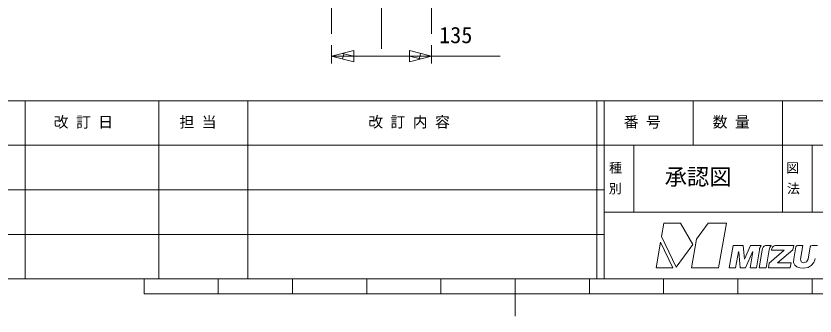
# Model space of a CAD drawing. Units: millimetres on the paper. Extents: x -203 to 203, y -143 to 143.
# Drawn here: x -67.2 to 40.4, y -143 to -102.6 of the extents above; entities that cross this region are included whole.
import ezdxf
from ezdxf.enums import TextEntityAlignment as Align

# ---------------------------------------------------------------- set-up
doc = ezdxf.new("R2010")
doc.units = ezdxf.units.MM
for name, color, linetype, lineweight in [('0-1_DIMENSION_LINES$02_DIMENSI', 1, 'Continuous', 20), ('0-6_DIMENSION_LINES$01_CENTER_', 7, 'Continuous', 20), ('0-7_WAKU_INVISIBLE', 7, 'Continuous', 18), ('0-8_図面_FORMAT$01_WAKU$OUT_LINE', 6, 'Continuous', 18), ('0-9_図面_FORMAT$03_TEXT', 7, 'Continuous', 18), ('0-A_図面_FORMAT$01_WAKU$SUB_LINE', 7, 'Continuous', 18), ('0-B_図面_FORMAT$02_LOGO$01_MZ_LO', 7, 'Continuous', 18)]:
    doc.layers.add(name, color=color, linetype=linetype, lineweight=lineweight)
doc.styles.add('ＭＳ ゴシック', font='')
doc.styles.get('ＭＳ ゴシック').set_extended_font_data('MS Gothic')

# ---------------------------------------------------------------- blocks, each defined once
blk = doc.blocks.new('X84')
at = {"layer": '0-9_図面_FORMAT$03_TEXT', "style": 'ＭＳ ゴシック'}
for s, p in [('図', (1916.502, 845.943)), ('法', (1916.618, 843.132))]:
    blk.add_text(s, height=1.283, dxfattribs=at).set_placement(p, align=Align.BOTTOM_LEFT)
blk = doc.blocks.new('X85')
at = {"layer": '0-9_図面_FORMAT$03_TEXT', "style": 'ＭＳ ゴシック'}
for s, p in [('種', (1892.653, 845.943)), ('別', (1892.6, 843.132))]:
    blk.add_text(s, height=1.283, dxfattribs=at).set_placement(p, align=Align.BOTTOM_LEFT)

msp = doc.modelspace()

# ---------------------------------------------------------------- linework, layer by layer
at = {"layer": '0-1_DIMENSION_LINES$02_DIMENSI', "lineweight": 18}
for p, q in [((-24.75, -106.5), (-24.75, -109)), ((-11.25, -106.5), (-11.25, -109)), ((-23.25, -108.375), (-23.05, -107.575)), ((-23.25, -107.625), (-21.75, -108)), ((-12.75, -107.625), (-12.95, -108.425)), ((-24.75, -108), (-2, -108)), ((-24.75, -108), (-11.25, -108)), ((-12.75, -108.375), (-14.25, -108))]:
    msp.add_line(p, q, dxfattribs=at)
for points in [[(-24.75, -108), (-21.75, -108.75), (-21.75, -107.25)], [(-11.25, -108), (-14.25, -107.25), (-14.25, -108.75)]]:
    msp.add_lwpolyline(points, close=True, dxfattribs=at)
at = {"layer": '0-6_DIMENSION_LINES$01_CENTER_'}
for p, q in [((-18, -107), (-18, 33)), ((-24.75, -94), (-24.75, -105)), ((-11.25, -94), (-11.25, -105))]:
    msp.add_line(p, q, dxfattribs=at)
at = {"layer": '0-7_WAKU_INVISIBLE'}
for p, q in [((-198, -114), (198, -114)), ((-198, -138), (198, -138))]:
    msp.add_line(p, q, dxfattribs=at)
at = {"layer": '0-8_図面_FORMAT$01_WAKU$OUT_LINE'}
for p, q in [((198, -114), (-198, -114)), ((11, -114), (11, -138)), ((12, -114), (12, -138)), ((198, -120), (-78, -120)), ((-50, -140), (-50, -138)), ((-40, -140), (-40, -138)), ((-30, -140), (-30, -138)), ((-20, -140), (-20, -138)), ((-10, -140), (-10, -138)), ((0, -138), (0, -143)), ((10, -140), (10, -138)), ((20, -140), (20, -138)), ((30, -140), (30, -138)), ((40, -140), (40, -138)), ((-50, -140), (50, -140))]:
    msp.add_line(p, q, dxfattribs=at)
msp.add_lwpolyline([(-198, -138), (198, -138), (198, 138), (-198, 138)], close=True, dxfattribs=at)
at = {"layer": '0-A_図面_FORMAT$01_WAKU$SUB_LINE'}
for p, q in [((-66, -114), (-66, -138)), ((-48, -114), (-48, -138)), ((-36, -114), (-36, -138)), ((24, -114), (24, -120)), ((36, -129), (36, -114)), ((16, -129), (16, -120)), ((40, -120), (40, -129)), ((12, -126), (-78, -126)), ((12, -129), (144, -129)), ((12, -132), (-78, -132))]:
    msp.add_line(p, q, dxfattribs=at)
at = {"layer": '0-B_図面_FORMAT$02_LOGO$01_MZ_LO'}
for p, q in [((20.052, -130.5), (19.733, -132.307)), ((22.281, -130.5), (20.052, -130.5)), ((23.918, -133.353), (22.281, -130.5)), ((26.007, -130.5), (24.423, -132.664)), ((28.452, -130.5), (26.007, -130.5)), ((27.394, -136.5), (28.452, -130.5)), ((19.733, -132.307), (21.68, -136.412)), ((19.598, -133.076), (18.994, -136.5)), ((21.221, -136.5), (19.598, -133.076)), ((21.68, -136.412), (23.918, -133.353)), ((24.423, -132.664), (23.747, -136.5)), ((29.38, -133.5), (28.851, -136.5)), ((30.713, -133.5), (29.38, -133.5)), ((29.708, -136.5), (30.085, -134.372)), ((30.085, -134.372), (30.121, -134.372)), ((30.121, -134.372), (30.313, -136.5)), ((30.881, -135.325), (30.713, -133.5)), ((31.697, -133.5), (30.881, -135.325)), ((31.031, -136.5), (31.977, -134.372)), ((32.019, -134.372), (31.642, -136.5)), ((33.156, -133.5), (31.697, -133.5)), ((32.493, -136.5), (32.919, -134.081)), ((33.299, -134.137), (32.883, -136.5)), ((33.164, -133.522), (33.156, -133.5)), ((34.478, -133.5), (33.731, -133.5)), ((33.799, -136.5), (34.222, -134.095)), ((36.248, -134.138), (34.235, -135.872)), ((34.491, -133.528), (34.478, -133.5)), ((34.592, -133.9), (34.52, -134.136)), ((34.52, -134.136), (36.248, -134.138)), ((37.537, -133.5), (35.065, -133.5)), ((35.358, -135.851), (37.431, -134.099)), ((37.431, -134.099), (37.537, -133.5)), ((37.806, -133.692), (37.524, -135.289)), ((38.764, -133.5), (38.048, -133.5)), ((38.441, -135.331), (38.764, -133.5)), ((39.755, -133.696), (39.466, -135.331)), ((40.714, -133.507), (40.002, -133.5)), ((37.524, -135.289), (37.521, -135.794)), ((38.51, -135.713), (38.441, -135.331)), ((39.466, -135.331), (39.262, -135.715)), ((18.994, -136.5), (21.221, -136.5)), ((23.747, -136.5), (27.394, -136.5)), ((28.851, -136.5), (29.708, -136.5)), ((30.313, -136.5), (31.031, -136.5)), ((31.642, -136.5), (32.493, -136.5)), ((32.883, -136.5), (33.799, -136.5)), ((34.235, -135.872), (34.125, -136.5)), ((34.125, -136.5), (37.07, -136.5)), ((37.184, -135.854), (35.358, -135.851)), ((37.07, -136.5), (37.184, -135.854)), ((37.521, -135.794), (37.657, -136.139)), ((37.657, -136.139), (37.93, -136.397)), ((37.93, -136.397), (38.341, -136.518)), ((38.341, -136.518), (38.813, -136.549)), ((38.863, -135.851), (38.51, -135.713)), ((38.813, -136.549), (39.48, -136.449)), ((39.262, -135.715), (38.863, -135.851)), ((39.48, -136.449), (39.895, -136.201)), ((39.895, -136.201), (40.227, -135.789)), ((40.233, -135.778), (40.29, -135.668))]:
    msp.add_line(p, q, dxfattribs=at)
msp.add_lwpolyline([(40.374, -135.424), (40.397, -135.301), (40.397, -135.301)], dxfattribs=at)
for centre, radius, start, end in [((31.998, -134.363), 0.0228, 337.38667, 202.61333), ((33.774, -134.123), 0.856, 135.436, 177.18162), ((33.898, -134.078), 0.602, 106.10853, 185.61083), ((35.205, -134.213), 0.99, 136.18472, 173.12017), ((35.074, -133.99), 0.49, 91.03463, 169.38909), ((38.043, -133.742), 0.242, 88.80192, 167.99496), ((39.997, -133.747), 0.247, 88.77298, 167.99431), ((39.51, -135.264), 0.878, 332.65034, 349.54143), ((38.551, -134.961), 1.876, 349.54143, 349.93236), ((38.92, -135.098), 1.479, 332.15939, 332.65034)]:
    msp.add_arc(centre, radius, start, end, dxfattribs=at)

# ---------------------------------------------------------------- block references
at = {"layer": '0-9_図面_FORMAT$03_TEXT'}
for name in ['X85', 'X84']:
    msp.add_blockref(name, (-1880, -970), dxfattribs=at)

# ---------------------------------------------------------------- texts
at = {"layer": '0-1_DIMENSION_LINES$02_DIMENSI', "color": 7, "style": 'ＭＳ ゴシック'}
msp.add_text('135', height=2.199, dxfattribs=at).set_placement((-10.247, -106.913), align=Align.BOTTOM_LEFT)
at = {"layer": '0-9_図面_FORMAT$03_TEXT', "style": 'ＭＳ ゴシック'}
for s, height, p in [('改 訂 日', 1.466, (-62.167, -118.047)), ('担 当', 1.466, (-45.223, -118.047)), ('改 訂 内 容', 1.466, (-19.789, -118.031)), ('番 号', 1.466, (14.635, -118.047)), ('数 量', 1.466, (26.615, -118.047)), ('承認図', 2.199, (20.145, -126.002))]:
    msp.add_text(s, height=height, dxfattribs=at).set_placement(p, align=Align.BOTTOM_LEFT)

doc.saveas('drawing.dxf')
